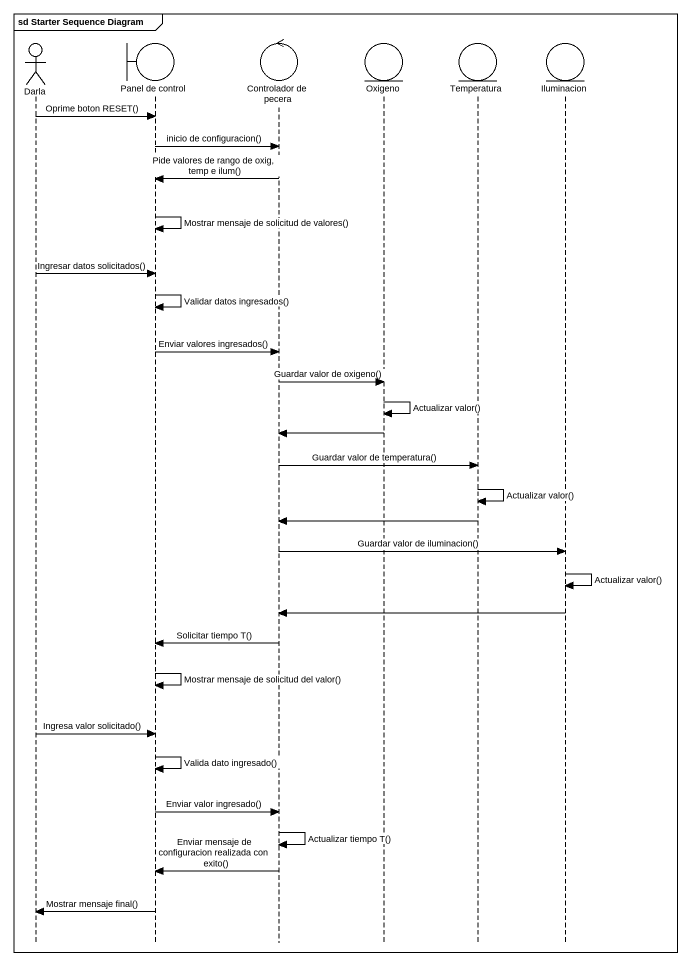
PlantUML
@startuml
mainframe sd Starter Sequence Diagram
hide footbox
actor Darla
boundary "Panel de control" as Panel_de_control
control "Controlador de pecera" as Controlador_de_pecera
entity Oxigeno
entity Temperatura
entity Iluminacion

Darla -> Panel_de_control : Oprime boton RESET()
Panel_de_control -> Controlador_de_pecera : inicio de configuracion()
Controlador_de_pecera -> Panel_de_control : Pide valores de rango de oxig, temp e ilum()
Panel_de_control -> Panel_de_control : Mostrar mensaje de solicitud de valores()
Darla -> Panel_de_control : Ingresar datos solicitados()
Panel_de_control -> Panel_de_control : Validar datos ingresados()
Panel_de_control -> Controlador_de_pecera : Enviar valores ingresados()
Controlador_de_pecera -> Oxigeno : Guardar valor de oxigeno()
Oxigeno -> Oxigeno : Actualizar valor()
Oxigeno -> Controlador_de_pecera
Controlador_de_pecera -> Temperatura : Guardar valor de temperatura()
Temperatura -> Temperatura : Actualizar valor()
Temperatura -> Controlador_de_pecera
Controlador_de_pecera -> Iluminacion : Guardar valor de iluminacion()
Iluminacion -> Iluminacion : Actualizar valor()
Iluminacion -> Controlador_de_pecera
Controlador_de_pecera -> Panel_de_control : Solicitar tiempo T()
Panel_de_control -> Panel_de_control : Mostrar mensaje de solicitud del valor()
Darla -> Panel_de_control : Ingresa valor solicitado()
Panel_de_control -> Panel_de_control : Valida dato ingresado()
Panel_de_control -> Controlador_de_pecera : Enviar valor ingresado()
Controlador_de_pecera -> Controlador_de_pecera : Actualizar tiempo T()
Controlador_de_pecera -> Panel_de_control : Enviar mensaje de configuracion realizada con exito()
Panel_de_control -> Darla : Mostrar mensaje final()
@enduml
